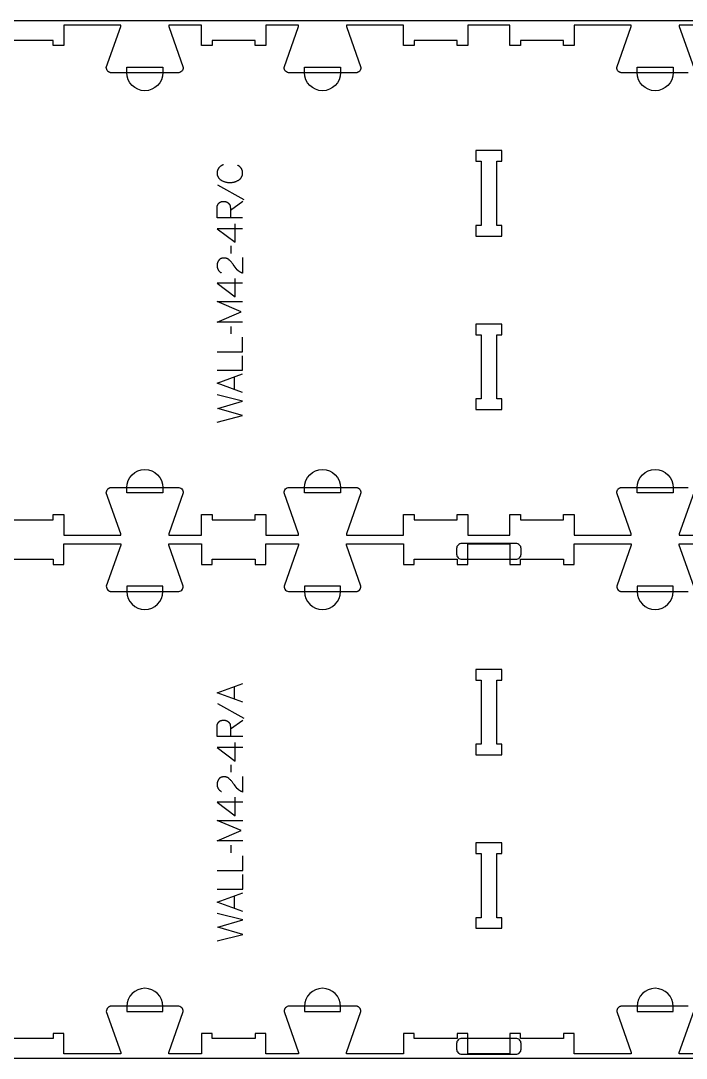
# Model space of a CAD drawing. Extents: x 0 to 4485, y 0 to 10771.
# Drawn here: x 1656 to 2439, y 4349 to 5569 of the extents above; entities that cross this region are included whole.
import ezdxf

# ---------------------------------------------------------------- set-up
doc = ezdxf.new("R2010")
doc.units = 0
for name, color, linetype in [('0_SHEET_SPRUCEPLY_2440X122', 1, 'CONTINUOUS'), ('1_ANYTOOL_1MMDEEP_LABELS_S', 2, 'CONTINUOUS'), ('3_ANYTOOL_CUTTHROUGH_INSID', 4, 'CONTINUOUS'), ('4_ANYTOOL_CUTTHROUGH_OUTSI', 5, 'CONTINUOUS'), ('5_ANYTOOL_HALF_MILL_9MM_IN', 3, 'CONTINUOUS')]:
    doc.layers.add(name, color=color, linetype=linetype)

msp = doc.modelspace()

# ---------------------------------------------------------------- linework, layer by layer
at = {"layer": '0_SHEET_SPRUCEPLY_2440X122'}
msp.add_lwpolyline([(371.7, 5569.4), (371.7, 4349.4), (2811.7, 4349.4), (2811.7, 5569.4)], close=True, dxfattribs=at)
at = {"layer": '1_ANYTOOL_1MMDEEP_LABELS_S', "color": 2}
for points in [[(1894.7, 5400.2), (1894.3, 5400), (1893.9, 5399.9), (1893.6, 5399.7), (1893.2, 5399.5), (1892.8, 5399.3), (1892.5, 5399.1), (1892.1, 5398.9), (1891.8, 5398.6), (1891.4, 5398.4), (1891.1, 5398.1), (1890.8, 5397.9), (1890.5, 5397.6), (1890.2, 5397.3), (1889.9, 5397.1), (1889.6, 5396.8), (1889.4, 5396.4), (1889.2, 5396.3), (1889.1, 5396.1), (1889, 5396), (1888.9, 5395.8), (1888.8, 5395.6), (1888.6, 5395.5), (1888.5, 5395.3), (1888.4, 5395.1), (1888.3, 5394.9), (1888.2, 5394.8), (1888.2, 5394.6), (1888.1, 5394.4), (1888, 5394.2), (1887.9, 5394), (1887.8, 5393.9), (1887.8, 5393.7), (1887.7, 5393.5), (1887.7, 5393.3), (1887.6, 5393.1), (1887.5, 5392.9), (1887.5, 5392.7), (1887.5, 5392.5), (1887.4, 5392.3), (1887.4, 5392.1), (1887.3, 5391.9), (1887.3, 5391.6), (1887.3, 5391.4), (1887.3, 5391.2), (1887.3, 5391), (1887.3, 5390.8), (1887.2, 5390.6), (1887.2, 5390.3), (1887.3, 5390), (1887.3, 5389.7), (1887.3, 5389.3), (1887.3, 5389), (1887.4, 5388.7), (1887.4, 5388.4), (1887.5, 5388), (1887.5, 5387.7), (1887.6, 5387.4), (1887.7, 5387.1), (1887.8, 5386.9), (1887.9, 5386.6), (1888, 5386.3), (1888.1, 5386.2), (1888.1, 5386), (1888.2, 5385.9), (1888.3, 5385.8), (1888.3, 5385.6), (1888.4, 5385.5), (1888.5, 5385.4), (1888.6, 5385.2), (1888.6, 5385.1), (1888.7, 5385), (1888.8, 5384.9), (1888.9, 5384.7), (1889, 5384.6), (1889.1, 5384.5), (1889.3, 5384.3), (1889.5, 5384), (1889.7, 5383.8), (1889.9, 5383.6), (1890.1, 5383.4), (1890.3, 5383.1), (1890.6, 5382.9), (1890.8, 5382.7), (1891.1, 5382.6), (1891.4, 5382.4), (1891.6, 5382.2), (1891.9, 5382), (1892.5, 5381.7), (1893.1, 5381.3), (1893.7, 5381), (1894.3, 5380.8), (1895, 5380.5), (1895.6, 5380.3), (1896.2, 5380.1), (1896.9, 5379.9), (1897.5, 5379.7), (1898.2, 5379.6), (1898.8, 5379.5), (1899.5, 5379.4), (1900.2, 5379.3), (1900.9, 5379.2), (1901.5, 5379.2), (1902.2, 5379.2), (1902.9, 5379.2), (1903.6, 5379.2), (1904.3, 5379.3), (1905, 5379.4), (1905.7, 5379.5), (1906.3, 5379.6), (1907, 5379.7), (1907.3, 5379.8), (1907.6, 5379.9), (1908, 5380), (1908.3, 5380.1), (1908.6, 5380.2), (1908.9, 5380.3), (1909.2, 5380.4), (1909.5, 5380.5), (1910.1, 5380.8), (1910.8, 5381.1), (1911.4, 5381.4), (1912, 5381.7), (1912.6, 5382), (1912.8, 5382.2), (1913.1, 5382.4), (1913.4, 5382.6), (1913.7, 5382.8), (1913.9, 5383), (1914.1, 5383.2), (1914.4, 5383.4), (1914.6, 5383.7), (1914.8, 5383.9), (1915, 5384.1), (1915.2, 5384.4), (1915.3, 5384.5), (1915.4, 5384.6), (1915.5, 5384.7), (1915.6, 5384.8), (1915.7, 5385), (1915.8, 5385.1), (1915.8, 5385.2), (1915.9, 5385.4), (1916, 5385.5), (1916.1, 5385.6), (1916.1, 5385.8), (1916.2, 5385.9), (1916.3, 5386.2), (1916.5, 5386.5), (1916.6, 5386.8), (1916.7, 5387), (1916.8, 5387.4), (1916.9, 5387.7), (1917, 5388), (1917, 5388.3), (1917.1, 5388.6), (1917.1, 5388.9), (1917.2, 5389.3), (1917.2, 5389.6), (1917.2, 5390), (1917.2, 5390.3), (1917.2, 5390.7), (1917.2, 5391.1), (1917.2, 5391.4), (1917.2, 5391.6), (1917.2, 5391.8), (1917.2, 5392), (1917.1, 5392.2), (1917.1, 5392.3), (1917.1, 5392.5), (1917.1, 5392.7), (1917, 5392.9), (1917, 5393), (1916.9, 5393.2), (1916.9, 5393.4), (1916.8, 5393.5), (1916.8, 5393.7), (1916.7, 5393.9), (1916.7, 5394), (1916.6, 5394.2), (1916.5, 5394.3), (1916.5, 5394.5), (1916.4, 5394.6), (1916.3, 5394.8), (1916.3, 5394.9), (1916.2, 5395.1), (1916.1, 5395.2), (1916, 5395.4), (1915.9, 5395.5), (1915.8, 5395.6), (1915.7, 5395.8), (1915.6, 5395.9), (1915.4, 5396.2), (1915.2, 5396.4), (1915, 5396.7), (1914.7, 5396.9), (1914.5, 5397.2), (1914.3, 5397.4), (1914, 5397.7), (1913.8, 5397.9), (1913.5, 5398.1), (1913.2, 5398.3), (1912.9, 5398.5), (1912.6, 5398.7), (1912.3, 5398.9), (1912, 5399.1), (1911.7, 5399.3), (1911.4, 5399.5)], [(1887.7, 5376.6), (1918.5, 5359.4)], [(1917.2, 5337.6), (1887.2, 5337.6), (1887.2, 5349), (1887.3, 5349.5), (1887.3, 5349.9), (1887.3, 5350.2), (1887.3, 5350.4), (1887.3, 5350.6), (1887.4, 5350.8), (1887.4, 5351.1), (1887.4, 5351.3), (1887.5, 5351.5), (1887.5, 5351.7), (1887.6, 5351.9), (1887.6, 5352.1), (1887.7, 5352.3), (1887.7, 5352.5), (1887.8, 5352.7), (1887.9, 5352.8), (1887.9, 5353), (1888, 5353.2), (1888.1, 5353.4), (1888.2, 5353.5), (1888.3, 5353.7), (1888.3, 5353.8), (1888.4, 5354), (1888.5, 5354.1), (1888.6, 5354.3), (1888.7, 5354.4), (1888.9, 5354.6), (1889, 5354.7), (1889.1, 5354.8), (1889.2, 5355), (1889.3, 5355.1), (1889.5, 5355.2), (1889.6, 5355.3), (1889.7, 5355.4), (1889.9, 5355.5), (1890, 5355.6), (1890.2, 5355.7), (1890.3, 5355.8), (1890.5, 5355.9), (1890.6, 5356), (1890.8, 5356.1), (1891, 5356.2), (1891.1, 5356.2), (1891.3, 5356.3), (1891.5, 5356.4), (1891.7, 5356.5), (1891.8, 5356.5), (1892, 5356.6), (1892.2, 5356.6), (1892.4, 5356.7), (1892.6, 5356.7), (1892.8, 5356.8), (1893, 5356.8), (1893.3, 5356.8), (1893.5, 5356.9), (1893.7, 5356.9), (1893.9, 5356.9), (1894.1, 5356.9), (1894.6, 5356.9), (1895.1, 5357), (1895.3, 5356.9), (1895.4, 5356.9), (1895.6, 5356.9), (1895.8, 5356.9), (1896, 5356.9), (1896.1, 5356.9), (1896.3, 5356.9), (1896.5, 5356.8), (1896.6, 5356.8), (1896.8, 5356.8), (1897, 5356.7), (1897.1, 5356.7), (1897.3, 5356.7), (1897.5, 5356.6), (1897.6, 5356.6), (1897.8, 5356.5), (1898, 5356.4), (1898.1, 5356.4), (1898.3, 5356.3), (1898.4, 5356.3), (1898.6, 5356.2), (1898.8, 5356.1), (1898.9, 5356), (1899.1, 5356), (1899.2, 5355.9), (1899.4, 5355.8), (1899.5, 5355.7), (1899.7, 5355.6), (1899.8, 5355.5), (1900, 5355.4), (1900.1, 5355.3), (1900.3, 5355.2), (1900.4, 5355.1), (1900.6, 5354.9), (1900.7, 5354.8), (1900.8, 5354.7), (1901, 5354.6), (1901.1, 5354.5), (1901.2, 5354.3), (1901.3, 5354.2), (1901.4, 5354.1), (1901.5, 5353.9), (1901.6, 5353.8), (1901.7, 5353.7), (1901.8, 5353.5), (1901.9, 5353.4), (1902, 5353.2), (1902.1, 5353.1), (1902.1, 5352.9), (1902.2, 5352.8), (1902.3, 5352.6), (1902.3, 5352.5), (1902.4, 5352.3), (1902.4, 5352.1), (1902.5, 5352), (1902.5, 5351.8), (1902.6, 5351.6), (1902.6, 5351.5), (1902.6, 5351.3), (1902.7, 5351.1), (1902.7, 5350.9), (1902.7, 5350.8), (1902.7, 5350.6), (1902.8, 5348.7), (1902.8, 5346.6), (1902.8, 5337.7)], [(1902.8, 5346.6), (1917.3, 5357.1)], [(1917.2, 5324.9), (1887.2, 5324.9), (1908.6, 5308.9)], [(1908.6, 5308.9), (1908.6, 5330.6)], [(1903.4, 5304.6), (1903.4, 5295.8)], [(1917.2, 5290.9), (1917.2, 5272.6), (1916.7, 5272.7), (1916.5, 5272.8), (1916.3, 5272.9), (1916, 5273), (1915.8, 5273), (1915.6, 5273.1), (1915.4, 5273.2), (1915.2, 5273.3), (1915, 5273.4), (1914.8, 5273.5), (1914.6, 5273.7), (1914.4, 5273.8), (1914.2, 5273.9), (1914, 5274), (1913.8, 5274.1), (1913.6, 5274.3), (1913.4, 5274.4), (1913.2, 5274.5), (1913, 5274.7), (1912.8, 5274.8), (1912.7, 5275), (1912.5, 5275.1), (1912.3, 5275.3), (1912.1, 5275.4), (1912, 5275.6), (1911.8, 5275.7), (1911.6, 5275.9), (1911.5, 5276.1), (1911.3, 5276.3), (1911, 5276.6), (1909.8, 5278.1), (1908.6, 5279.6), (1907.4, 5281.1), (1906.3, 5282.6), (1905.8, 5283.4), (1905.2, 5284.1), (1904.6, 5284.8), (1904, 5285.5), (1903.4, 5286.2), (1902.8, 5286.8), (1902.2, 5287.4), (1901.6, 5288), (1901.4, 5288.2), (1901.3, 5288.3), (1901.1, 5288.5), (1901, 5288.6), (1900.8, 5288.7), (1900.6, 5288.8), (1900.5, 5289), (1900.3, 5289.1), (1900.1, 5289.2), (1899.9, 5289.3), (1899.8, 5289.4), (1899.6, 5289.5), (1899.4, 5289.6), (1899.2, 5289.6), (1899, 5289.7), (1898.8, 5289.8), (1898.6, 5289.9), (1898.4, 5289.9), (1898.2, 5290), (1898, 5290.1), (1897.8, 5290.1), (1897.6, 5290.2), (1897.4, 5290.2), (1897.2, 5290.2), (1897, 5290.3), (1896.8, 5290.3), (1896.6, 5290.3), (1896.4, 5290.4), (1896.1, 5290.4), (1895.9, 5290.4), (1895.7, 5290.4), (1895.5, 5290.4), (1895.2, 5290.4), (1895, 5290.4), (1894.7, 5290.4), (1894.5, 5290.4), (1894.3, 5290.3), (1894, 5290.3), (1893.8, 5290.3), (1893.6, 5290.2), (1893.4, 5290.2), (1893.1, 5290.1), (1892.9, 5290.1), (1892.7, 5290), (1892.5, 5290), (1892.3, 5289.9), (1892.1, 5289.8), (1891.9, 5289.8), (1891.7, 5289.7), (1891.6, 5289.6), (1891.4, 5289.5), (1891.2, 5289.4), (1891, 5289.3), (1890.8, 5289.2), (1890.7, 5289.1), (1890.5, 5289), (1890.4, 5288.9), (1890.2, 5288.7), (1890, 5288.6), (1889.9, 5288.5), (1889.8, 5288.3), (1889.6, 5288.2), (1889.5, 5288), (1889.3, 5287.9), (1889.2, 5287.7), (1889.1, 5287.5), (1889, 5287.4), (1888.9, 5287.2), (1888.7, 5287), (1888.6, 5286.9), (1888.5, 5286.7), (1888.4, 5286.5), (1888.3, 5286.3), (1888.2, 5286.2), (1888.1, 5286), (1888.1, 5285.8), (1888, 5285.6), (1887.9, 5285.4), (1887.8, 5285.2), (1887.8, 5285), (1887.7, 5284.8), (1887.6, 5284.6), (1887.6, 5284.4), (1887.5, 5284.2), (1887.5, 5284), (1887.5, 5283.8), (1887.4, 5283.5), (1887.4, 5283.3), (1887.3, 5283.1), (1887.3, 5282.9), (1887.3, 5282.7), (1887.3, 5282.4), (1887.3, 5282.2), (1887.3, 5282), (1887.2, 5281.5), (1887.3, 5281.1), (1887.3, 5280.8), (1887.3, 5280.4), (1887.3, 5280.1), (1887.4, 5279.7), (1887.4, 5279.4), (1887.5, 5279.1), (1887.6, 5278.7), (1887.6, 5278.4), (1887.7, 5278.3), (1887.7, 5278.1), (1887.8, 5278), (1887.8, 5277.8), (1887.9, 5277.7), (1888, 5277.5), (1888, 5277.4), (1888.1, 5277.2), (1888.2, 5277.1), (1888.2, 5276.9), (1888.3, 5276.8), (1888.4, 5276.7), (1888.4, 5276.5), (1888.5, 5276.4), (1888.6, 5276.3), (1888.7, 5276.1), (1888.8, 5276), (1888.9, 5275.9), (1889, 5275.8), (1889, 5275.6), (1889.1, 5275.5), (1889.2, 5275.4), (1889.3, 5275.3), (1889.4, 5275.2), (1889.5, 5275), (1889.7, 5274.9), (1889.8, 5274.8), (1889.9, 5274.7), (1890, 5274.6), (1890.1, 5274.5), (1890.2, 5274.4), (1890.4, 5274.3), (1890.6, 5274.1), (1890.9, 5273.9), (1891.2, 5273.7), (1891.4, 5273.5), (1891.7, 5273.3), (1892, 5273.2), (1892.3, 5273)], [(1917.2, 5260.7), (1887.2, 5260.7), (1908.6, 5244.7)], [(1908.6, 5244.7), (1908.6, 5266.4)], [(1917.2, 5215.1), (1887.2, 5215.1), (1915.6, 5227.1), (1887.4, 5239.1), (1917.2, 5239.1)], [(1903.4, 5210), (1903.4, 5201.2)], [(1887.2, 5180.2), (1917.2, 5180.2), (1917.2, 5197.3)], [(1887.2, 5158.4), (1917.2, 5158.4), (1917.2, 5175.5)], [(1917.2, 5132.2), (1887.2, 5143.1), (1917.2, 5154.1)], [(1907.7, 5135.6), (1907.7, 5150.6)], [(1887.2, 5097.5), (1917.2, 5105.2), (1888.1, 5113.6), (1917.2, 5122.1), (1887.2, 5129.6)], [(1917.3, 4768.3), (1887.3, 4779.2), (1917.3, 4790.2)], [(1907.7, 4771.7), (1907.7, 4786.7)], [(1887.7, 4766.6), (1918.5, 4749.4)], [(1917.3, 4727.6), (1887.3, 4727.6), (1887.3, 4739), (1887.3, 4739.4), (1887.3, 4739.9), (1887.3, 4740.2), (1887.3, 4740.4), (1887.4, 4740.6), (1887.4, 4740.8), (1887.4, 4741), (1887.5, 4741.3), (1887.5, 4741.5), (1887.5, 4741.7), (1887.6, 4741.9), (1887.6, 4742.1), (1887.7, 4742.3), (1887.8, 4742.4), (1887.8, 4742.6), (1887.9, 4742.8), (1888, 4743), (1888, 4743.2), (1888.1, 4743.3), (1888.2, 4743.5), (1888.3, 4743.7), (1888.4, 4743.8), (1888.5, 4744), (1888.6, 4744.1), (1888.7, 4744.3), (1888.8, 4744.4), (1888.9, 4744.5), (1889, 4744.7), (1889.1, 4744.8), (1889.2, 4744.9), (1889.4, 4745.1), (1889.5, 4745.2), (1889.6, 4745.3), (1889.7, 4745.4), (1889.9, 4745.5), (1890, 4745.6), (1890.2, 4745.7), (1890.3, 4745.8), (1890.5, 4745.9), (1890.6, 4746), (1890.8, 4746.1), (1891, 4746.2), (1891.1, 4746.2), (1891.3, 4746.3), (1891.5, 4746.4), (1891.7, 4746.4), (1891.9, 4746.5), (1892.1, 4746.5), (1892.2, 4746.6), (1892.4, 4746.6), (1892.6, 4746.7), (1892.9, 4746.7), (1893.1, 4746.8), (1893.3, 4746.8), (1893.5, 4746.8), (1893.7, 4746.9), (1893.9, 4746.9), (1894.2, 4746.9), (1894.6, 4746.9), (1895.1, 4746.9), (1895.3, 4746.9), (1895.5, 4746.9), (1895.6, 4746.9), (1895.8, 4746.9), (1896, 4746.9), (1896.2, 4746.9), (1896.3, 4746.8), (1896.5, 4746.8), (1896.7, 4746.8), (1896.8, 4746.8), (1897, 4746.7), (1897.2, 4746.7), (1897.3, 4746.6), (1897.5, 4746.6), (1897.7, 4746.5), (1897.8, 4746.5), (1898, 4746.4), (1898.1, 4746.4), (1898.3, 4746.3), (1898.5, 4746.2), (1898.6, 4746.2), (1898.8, 4746.1), (1898.9, 4746), (1899.1, 4745.9), (1899.2, 4745.8), (1899.4, 4745.8), (1899.5, 4745.7), (1899.7, 4745.6), (1899.8, 4745.5), (1900, 4745.4), (1900.1, 4745.3), (1900.3, 4745.2), (1900.4, 4745), (1900.6, 4744.9), (1900.7, 4744.8), (1900.8, 4744.7), (1901, 4744.6), (1901.1, 4744.4), (1901.2, 4744.3), (1901.3, 4744.2), (1901.4, 4744.1), (1901.5, 4743.9), (1901.6, 4743.8), (1901.7, 4743.6), (1901.8, 4743.5), (1901.9, 4743.4), (1902, 4743.2), (1902.1, 4743.1), (1902.2, 4742.9), (1902.2, 4742.8), (1902.3, 4742.6), (1902.4, 4742.5), (1902.4, 4742.3), (1902.5, 4742.1), (1902.5, 4742), (1902.6, 4741.8), (1902.6, 4741.6), (1902.6, 4741.5), (1902.7, 4741.3), (1902.7, 4741.1), (1902.7, 4740.9), (1902.7, 4740.7), (1902.7, 4740.6), (1902.8, 4738.6), (1902.8, 4736.6), (1902.8, 4727.6)], [(1902.8, 4736.6), (1917.3, 4747.1)], [(1917.3, 4714.8), (1887.2, 4714.9), (1908.6, 4698.8)], [(1908.6, 4698.8), (1908.6, 4720.6)], [(1903.4, 4694.6), (1903.5, 4685.8)], [(1917.2, 4680.8), (1917.2, 4662.5), (1916.7, 4662.7), (1916.5, 4662.8), (1916.3, 4662.9), (1916.1, 4662.9), (1915.8, 4663), (1915.6, 4663.1), (1915.4, 4663.2), (1915.2, 4663.3), (1915, 4663.4), (1914.8, 4663.5), (1914.6, 4663.6), (1914.4, 4663.7), (1914.2, 4663.9), (1914, 4664), (1913.8, 4664.1), (1913.6, 4664.2), (1913.4, 4664.4), (1913.2, 4664.5), (1913.1, 4664.6), (1912.9, 4664.8), (1912.7, 4664.9), (1912.5, 4665.1), (1912.3, 4665.2), (1912.2, 4665.4), (1912, 4665.6), (1911.8, 4665.7), (1911.7, 4665.9), (1911.5, 4666.1), (1911.3, 4666.2), (1911, 4666.6), (1909.8, 4668.1), (1908.6, 4669.6), (1907.5, 4671.1), (1906.3, 4672.6), (1905.8, 4673.3), (1905.2, 4674.1), (1904.6, 4674.8), (1904, 4675.5), (1903.5, 4676.1), (1902.9, 4676.8), (1902.2, 4677.4), (1901.6, 4678), (1901.5, 4678.2), (1901.3, 4678.3), (1901.1, 4678.4), (1901, 4678.6), (1900.8, 4678.7), (1900.7, 4678.8), (1900.5, 4678.9), (1900.3, 4679), (1900.1, 4679.2), (1900, 4679.3), (1899.8, 4679.4), (1899.6, 4679.5), (1899.4, 4679.5), (1899.2, 4679.6), (1899, 4679.7), (1898.8, 4679.8), (1898.7, 4679.9), (1898.5, 4679.9), (1898.3, 4680), (1898.1, 4680), (1897.9, 4680.1), (1897.7, 4680.1), (1897.5, 4680.2), (1897.2, 4680.2), (1897, 4680.3), (1896.8, 4680.3), (1896.6, 4680.3), (1896.4, 4680.3), (1896.2, 4680.4), (1895.9, 4680.4), (1895.7, 4680.4), (1895.5, 4680.4), (1895.2, 4680.4), (1895, 4680.4), (1894.8, 4680.4), (1894.5, 4680.3), (1894.3, 4680.3), (1894.1, 4680.3), (1893.8, 4680.3), (1893.6, 4680.2), (1893.4, 4680.2), (1893.2, 4680.1), (1893, 4680.1), (1892.7, 4680), (1892.5, 4680), (1892.3, 4679.9), (1892.1, 4679.8), (1891.9, 4679.7), (1891.8, 4679.7), (1891.6, 4679.6), (1891.4, 4679.5), (1891.2, 4679.4), (1891, 4679.3), (1890.9, 4679.2), (1890.7, 4679.1), (1890.5, 4679), (1890.4, 4678.8), (1890.2, 4678.7), (1890.1, 4678.6), (1889.9, 4678.4), (1889.8, 4678.3), (1889.6, 4678.1), (1889.5, 4678), (1889.4, 4677.8), (1889.2, 4677.7), (1889.1, 4677.5), (1889, 4677.4), (1888.9, 4677.2), (1888.8, 4677), (1888.7, 4676.8), (1888.5, 4676.7), (1888.4, 4676.5), (1888.4, 4676.3), (1888.3, 4676.1), (1888.2, 4675.9), (1888.1, 4675.8), (1888, 4675.6), (1887.9, 4675.4), (1887.9, 4675.2), (1887.8, 4675), (1887.7, 4674.8), (1887.7, 4674.6), (1887.6, 4674.4), (1887.6, 4674.2), (1887.5, 4674), (1887.5, 4673.7), (1887.4, 4673.5), (1887.4, 4673.3), (1887.4, 4673.1), (1887.3, 4672.9), (1887.3, 4672.6), (1887.3, 4672.4), (1887.3, 4672.2), (1887.3, 4671.9), (1887.3, 4671.5), (1887.3, 4671.1), (1887.3, 4670.7), (1887.3, 4670.4), (1887.3, 4670), (1887.4, 4669.7), (1887.4, 4669.4), (1887.5, 4669), (1887.6, 4668.7), (1887.7, 4668.4), (1887.7, 4668.2), (1887.8, 4668.1), (1887.8, 4667.9), (1887.9, 4667.8), (1887.9, 4667.6), (1888, 4667.5), (1888, 4667.3), (1888.1, 4667.2), (1888.2, 4667.1), (1888.2, 4666.9), (1888.3, 4666.8), (1888.4, 4666.6), (1888.5, 4666.5), (1888.5, 4666.4), (1888.6, 4666.2), (1888.7, 4666.1), (1888.8, 4666), (1888.9, 4665.9), (1889, 4665.7), (1889.1, 4665.6), (1889.2, 4665.5), (1889.3, 4665.4), (1889.4, 4665.3), (1889.5, 4665.1), (1889.6, 4665), (1889.7, 4664.9), (1889.8, 4664.8), (1889.9, 4664.7), (1890, 4664.6), (1890.1, 4664.5), (1890.3, 4664.4), (1890.4, 4664.3), (1890.6, 4664.1), (1890.9, 4663.9), (1891.2, 4663.7), (1891.5, 4663.5), (1891.7, 4663.3), (1892.1, 4663.1), (1892.4, 4663)], [(1917.3, 4650.6), (1887.2, 4650.7), (1908.6, 4634.6)], [(1908.6, 4634.6), (1908.6, 4656.4)], [(1917.3, 4605.1), (1887.3, 4605.1), (1915.6, 4617.1), (1887.4, 4629.1), (1917.3, 4629.1)], [(1903.4, 4599.9), (1903.5, 4591.1)], [(1887.3, 4570.2), (1917.3, 4570.2), (1917.3, 4587.3)], [(1887.3, 4548.4), (1917.3, 4548.4), (1917.3, 4565.5)], [(1917.3, 4522.1), (1887.3, 4533), (1917.3, 4544.1)], [(1907.7, 4525.6), (1907.7, 4540.5)], [(1887.3, 4487.4), (1917.3, 4495.1), (1888.2, 4503.6), (1917.3, 4512.1), (1887.3, 4519.6)]]:
    msp.add_lwpolyline(points, dxfattribs=at)
at = {"layer": '3_ANYTOOL_CUTTHROUGH_INSID', "color": 4}
for points in [[(2221.7, 5416.7), (2191.5, 5416.7), (2191.5, 5404.2), (2197.5, 5404.2), (2197.5, 5328.7), (2191.5, 5328.7), (2191.5, 5316.2), (2222, 5316.2), (2222, 5328.7), (2216, 5328.7), (2216, 5404.2), (2222, 5404.2), (2222, 5416.7)], [(2191.7, 5112.2), (2222, 5112.2), (2222, 5124.7), (2216, 5124.7), (2216, 5200.2), (2222, 5200.2), (2222, 5212.7), (2191.5, 5212.7), (2191.5, 5200.2), (2197.5, 5200.2), (2197.5, 5124.7), (2191.5, 5124.7), (2191.5, 5112.2)], [(2191.5, 4806.4), (2191.5, 4794.2), (2197.5, 4794.2), (2197.5, 4718.7), (2191.5, 4718.7), (2191.5, 4706.2), (2222, 4706.2), (2222, 4718.7), (2216, 4718.7), (2216, 4794.2), (2222, 4794.2), (2222, 4806.7), (2191.5, 4806.7)], [(2222, 4502.4), (2222, 4514.7), (2216, 4514.7), (2216, 4590.2), (2222, 4590.2), (2222, 4602.7), (2191.5, 4602.7), (2191.5, 4590.2), (2197.5, 4590.2), (2197.5, 4514.7), (2191.5, 4514.7), (2191.5, 4502.2), (2222, 4502.2)]]:
    msp.add_lwpolyline(points, close=True, dxfattribs=at)
at = {"layer": '4_ANYTOOL_CUTTHROUGH_OUTSI', "color": 5}
for points in [[(2441.2, 5508.2), (2363.2, 5508.2), (2363.1, 5508.2), (2362.9, 5508.2), (2362.8, 5508.2), (2362.6, 5508.2), (2362.5, 5508.2), (2362.3, 5508.2), (2362.2, 5508.3), (2362, 5508.3), (2361.9, 5508.3), (2361.7, 5508.4), (2361.6, 5508.4), (2361.4, 5508.4), (2361.3, 5508.5), (2361.1, 5508.5), (2361, 5508.6), (2360.9, 5508.6), (2360.7, 5508.7), (2360.6, 5508.8), (2360.4, 5508.8), (2360.3, 5508.9), (2360.2, 5509), (2360, 5509.1), (2359.9, 5509.1), (2359.8, 5509.2), (2359.6, 5509.3), (2359.5, 5509.4), (2359.4, 5509.5), (2359.3, 5509.6), (2359.2, 5509.7), (2359, 5509.8), (2358.9, 5509.9), (2358.8, 5510, -0.198912), (2357, 5514.4), (2357, 5514.5), (2357, 5514.5), (2373.9, 5562.8), (2373.9, 5562.8, 0.061485), (2374.1, 5564.2), (2356.7, 5564.2), (2307, 5564.2), (2307, 5540.2), (2294.5, 5540.2), (2294.5, 5546.2), (2244, 5546.2), (2244, 5540.2), (2231.5, 5540.2), (2231.5, 5564.2), (2182, 5564.2), (2182, 5540.2), (2169.5, 5540.2), (2169.5, 5546.2), (2119, 5546.2), (2119, 5540.2), (2106.5, 5540.2), (2106.5, 5564.2), (2056.7, 5564.2), (2039.3, 5564.2), (2039.3, 5564.2, 0.061485), (2039.5, 5562.8), (2056.4, 5514.5), (2056.4, 5514.5), (2056.4, 5514.4), (2056.4, 5514.4, -0.198912), (2054.6, 5510), (2054.5, 5509.9), (2054.4, 5509.8), (2054.2, 5509.7), (2054.1, 5509.6), (2054, 5509.5), (2053.9, 5509.4), (2053.8, 5509.3), (2053.6, 5509.2), (2053.5, 5509.1), (2053.4, 5509.1), (2053.2, 5509), (2053.1, 5508.9), (2053, 5508.8), (2052.8, 5508.8), (2052.7, 5508.7), (2052.5, 5508.6), (2052.4, 5508.6), (2052.3, 5508.5), (2052.1, 5508.5), (2052, 5508.4), (2051.8, 5508.4), (2051.7, 5508.4), (2051.5, 5508.3), (2051.4, 5508.3), (2051.2, 5508.3), (2051.1, 5508.2), (2050.9, 5508.2), (2050.8, 5508.2), (2050.6, 5508.2), (2050.5, 5508.2), (2050.3, 5508.2), (2050.2, 5508.2), (1972.2, 5508.2, -0.414214), (1965.9, 5514.4), (1965.9, 5514.5), (1965.9, 5514.5), (1982.8, 5562.8), (1982.8, 5562.8, 0.061485), (1983.1, 5564.2), (1944.5, 5564.2), (1944.5, 5540.2), (1932, 5540.2), (1932, 5546.2), (1881.5, 5546.2), (1881.5, 5540.2), (1869, 5540.2), (1869, 5564.2), (1830.4, 5564.2), (1830.4, 5564.2, 0.061485), (1830.6, 5562.8), (1847.5, 5514.5), (1847.5, 5514.5), (1847.5, 5514.4), (1847.5, 5514.4, -0.414214), (1841.2, 5508.2), (1763.2, 5508.2), (1763.1, 5508.2), (1762.9, 5508.2), (1762.8, 5508.2), (1762.6, 5508.2), (1762.5, 5508.2), (1762.3, 5508.2), (1762.2, 5508.3), (1762, 5508.3), (1761.9, 5508.3), (1761.7, 5508.4), (1761.6, 5508.4), (1761.4, 5508.4), (1761.3, 5508.5), (1761.1, 5508.5), (1761, 5508.6), (1760.9, 5508.6), (1760.7, 5508.7), (1760.6, 5508.8), (1760.4, 5508.8), (1760.3, 5508.9), (1760.2, 5509), (1760, 5509.1), (1759.9, 5509.1), (1759.8, 5509.2), (1759.6, 5509.3), (1759.5, 5509.4), (1759.4, 5509.5), (1759.3, 5509.6), (1759.2, 5509.7), (1759, 5509.8), (1758.9, 5509.9), (1758.8, 5510, -0.198912), (1757, 5514.4), (1757, 5514.5), (1757, 5514.5), (1773.9, 5562.8), (1773.9, 5562.8, 0.061485), (1774.1, 5564.2), (1756.7, 5564.2), (1707, 5564.2), (1707, 5540.2), (1694.5, 5540.2), (1694.5, 5546.2), (1644, 5546.2)], [(2469, 5564.2), (2430.4, 5564.2), (2430.4, 5564.2, 0.061485), (2430.6, 5562.8), (2447.5, 5514.5)], [(1644, 4982.7), (1694.5, 4982.7), (1694.5, 4988.7), (1707, 4988.7), (1707, 4964.7), (1774.1, 4964.7), (1774.1, 4964.7, 0.061485), (1773.9, 4966.1), (1757, 5014.3), (1757, 5014.4), (1757, 5014.4), (1757, 5014.4, -0.198912), (1758.8, 5018.8), (1758.9, 5018.9), (1759, 5019), (1759.2, 5019.1), (1759.3, 5019.2), (1759.4, 5019.3), (1759.5, 5019.4), (1759.6, 5019.5), (1759.8, 5019.6), (1759.9, 5019.7), (1760, 5019.8), (1760.2, 5019.9), (1760.3, 5019.9), (1760.4, 5020), (1760.6, 5020.1), (1760.7, 5020.1), (1760.9, 5020.2), (1761, 5020.3), (1761.1, 5020.3), (1761.3, 5020.4), (1761.4, 5020.4), (1761.6, 5020.4), (1761.7, 5020.5), (1761.9, 5020.5), (1762, 5020.6), (1762.2, 5020.6), (1762.3, 5020.6), (1762.5, 5020.6), (1762.6, 5020.6), (1762.8, 5020.7), (1762.9, 5020.7), (1763.1, 5020.7), (1763.2, 5020.7), (1841.2, 5020.7, -0.414214), (1847.5, 5014.4), (1847.5, 5014.4), (1847.5, 5014.3), (1830.6, 4966.1), (1830.6, 4966.1, 0.061485), (1830.4, 4964.7), (1869, 4964.7), (1869, 4988.7), (1881.5, 4988.7), (1881.5, 4982.7), (1932, 4982.7), (1932, 4988.7), (1944.5, 4988.7), (1944.5, 4988.4), (1944.5, 4964.7), (1983.1, 4964.7), (1983.1, 4964.7, 0.061485), (1982.8, 4966.1), (1965.9, 5014.3), (1965.9, 5014.4), (1965.9, 5014.4), (1965.9, 5014.4, -0.414214), (1972.2, 5020.7), (2050.2, 5020.7), (2050.3, 5020.7), (2050.5, 5020.7), (2050.6, 5020.7), (2050.8, 5020.6), (2050.9, 5020.6), (2051.1, 5020.6), (2051.2, 5020.6), (2051.4, 5020.6), (2051.5, 5020.5), (2051.7, 5020.5), (2051.8, 5020.4), (2052, 5020.4), (2052.1, 5020.4), (2052.3, 5020.3), (2052.4, 5020.3), (2052.5, 5020.2), (2052.7, 5020.1), (2052.8, 5020.1), (2053, 5020), (2053.1, 5019.9), (2053.2, 5019.9), (2053.4, 5019.8), (2053.5, 5019.7), (2053.6, 5019.6), (2053.8, 5019.5), (2053.9, 5019.4), (2054, 5019.3), (2054.1, 5019.2), (2054.2, 5019.1), (2054.4, 5019), (2054.5, 5018.9), (2054.6, 5018.8, -0.198912), (2056.4, 5014.4), (2056.4, 5014.4), (2056.4, 5014.3), (2039.5, 4966.1), (2039.5, 4966.1, 0.061485), (2039.3, 4964.7), (2106.5, 4964.7), (2106.5, 4988.7), (2119, 4988.7), (2119, 4982.7), (2169.5, 4982.7), (2169.5, 4988.7), (2182, 4988.7), (2182, 4964.7), (2231.5, 4964.7), (2231.5, 4988.7), (2231.7, 4988.7), (2244, 4988.7), (2244, 4982.7), (2294.5, 4982.7), (2294.5, 4988.7), (2307, 4988.7), (2307, 4964.7), (2374.1, 4964.7), (2374.1, 4964.7, 0.061485), (2373.9, 4966.1), (2357, 5014.3), (2357, 5014.4), (2357, 5014.4), (2357, 5014.4, -0.198912), (2358.8, 5018.8), (2358.9, 5018.9), (2359, 5019), (2359.2, 5019.1), (2359.3, 5019.2), (2359.4, 5019.3), (2359.5, 5019.4), (2359.6, 5019.5), (2359.8, 5019.6), (2359.9, 5019.7), (2360, 5019.8), (2360.2, 5019.9), (2360.3, 5019.9), (2360.4, 5020), (2360.6, 5020.1), (2360.7, 5020.1), (2360.9, 5020.2), (2361, 5020.3), (2361.1, 5020.3), (2361.3, 5020.4), (2361.4, 5020.4), (2361.6, 5020.4), (2361.7, 5020.5), (2361.9, 5020.5), (2362, 5020.6), (2362.2, 5020.6), (2362.3, 5020.6), (2362.5, 5020.6), (2362.6, 5020.6), (2362.8, 5020.7), (2362.9, 5020.7), (2363.1, 5020.7), (2363.2, 5020.7), (2441.2, 5020.7, -0.414214)], [(2447.5, 5014.3), (2430.6, 4966.1), (2430.6, 4966.1, 0.061485), (2430.4, 4964.7), (2469, 4964.7)], [(1644, 4936.2), (1694.5, 4936.2), (1694.5, 4930.2), (1707, 4930.2), (1707, 4954.2), (1774.1, 4954.2), (1774.1, 4954.2, -0.061485), (1773.9, 4952.8), (1757, 4904.5), (1757, 4904.5), (1757, 4904.4), (1757, 4904.4, 0.198912), (1758.8, 4900), (1758.9, 4899.9), (1759, 4899.8), (1759.2, 4899.7), (1759.3, 4899.6), (1759.4, 4899.5), (1759.5, 4899.4), (1759.6, 4899.3), (1759.8, 4899.2), (1759.9, 4899.1), (1760, 4899.1), (1760.2, 4899), (1760.3, 4898.9), (1760.4, 4898.8), (1760.6, 4898.8), (1760.7, 4898.7), (1760.9, 4898.6), (1761, 4898.6), (1761.1, 4898.5), (1761.3, 4898.5), (1761.4, 4898.4), (1761.6, 4898.4), (1761.7, 4898.4), (1761.9, 4898.3), (1762, 4898.3), (1762.2, 4898.3), (1762.3, 4898.2), (1762.5, 4898.2), (1762.6, 4898.2), (1762.8, 4898.2), (1762.9, 4898.2), (1763.1, 4898.2), (1763.2, 4898.2), (1841.2, 4898.2, 0.414214), (1847.5, 4904.4), (1847.5, 4904.5), (1847.5, 4904.5), (1830.6, 4952.8), (1830.6, 4952.8, -0.061485), (1830.4, 4954.2), (1869, 4954.2), (1869, 4930.2), (1881.2, 4930.2), (1881.5, 4930.2), (1881.5, 4936.2), (1932, 4936.2), (1932, 4930.2), (1944.5, 4930.2), (1944.5, 4954.2), (1983.1, 4954.2), (1983.1, 4954.2, -0.061485), (1982.8, 4952.8), (1965.9, 4904.5), (1965.9, 4904.5), (1965.9, 4904.4), (1965.9, 4904.4, 0.414214), (1972.2, 4898.2), (2050.2, 4898.2), (2050.3, 4898.2), (2050.5, 4898.2), (2050.6, 4898.2), (2050.8, 4898.2), (2050.9, 4898.2), (2051.1, 4898.2), (2051.2, 4898.3), (2051.4, 4898.3), (2051.5, 4898.3), (2051.7, 4898.4), (2051.8, 4898.4), (2052, 4898.4), (2052.1, 4898.5), (2052.3, 4898.5), (2052.4, 4898.6), (2052.5, 4898.6), (2052.7, 4898.7), (2052.8, 4898.8), (2053, 4898.8), (2053.1, 4898.9), (2053.2, 4899), (2053.4, 4899.1), (2053.5, 4899.1), (2053.6, 4899.2), (2053.8, 4899.3), (2053.9, 4899.4), (2054, 4899.5), (2054.1, 4899.6), (2054.2, 4899.7), (2054.4, 4899.8), (2054.5, 4899.9), (2054.6, 4900, 0.198912), (2056.4, 4904.4), (2056.4, 4904.5), (2056.4, 4904.5), (2039.5, 4952.8), (2039.5, 4952.8, -0.061485), (2039.3, 4954.2), (2106.5, 4954.2), (2106.5, 4930.2), (2119, 4930.2), (2119, 4936.2), (2169.5, 4936.2), (2169.5, 4930.2), (2182, 4930.2), (2182, 4954.2), (2231.5, 4954.2), (2231.5, 4930.2), (2231.7, 4930.2), (2244, 4930.2), (2244, 4936.2), (2294.5, 4936.2), (2294.5, 4930.2), (2307, 4930.2), (2307, 4954.2), (2374.1, 4954.2), (2374.1, 4954.2, -0.061485), (2373.9, 4952.8), (2357, 4904.5), (2357, 4904.5), (2357, 4904.4), (2357, 4904.4, 0.198912), (2358.8, 4900), (2358.9, 4899.9), (2359, 4899.8), (2359.2, 4899.7), (2359.3, 4899.6), (2359.4, 4899.5), (2359.5, 4899.4), (2359.6, 4899.3), (2359.8, 4899.2), (2359.9, 4899.1), (2360, 4899.1), (2360.2, 4899), (2360.3, 4898.9), (2360.4, 4898.8), (2360.6, 4898.8), (2360.7, 4898.7), (2360.9, 4898.6), (2361, 4898.6), (2361.1, 4898.5), (2361.3, 4898.5), (2361.4, 4898.4), (2361.6, 4898.4), (2361.7, 4898.4), (2361.9, 4898.3), (2362, 4898.3), (2362.2, 4898.3), (2362.3, 4898.2), (2362.5, 4898.2), (2362.6, 4898.2), (2362.8, 4898.2), (2362.9, 4898.2), (2363.1, 4898.2), (2363.2, 4898.2), (2441.2, 4898.2, 0.414214)], [(2447.5, 4904.5), (2430.6, 4952.8), (2430.6, 4952.8, -0.061485), (2430.4, 4954.2), (2469, 4954.2)], [(2441.2, 4410.7), (2363.2, 4410.7), (2363.1, 4410.7), (2362.9, 4410.7), (2362.8, 4410.7), (2362.6, 4410.6), (2362.5, 4410.6), (2362.3, 4410.6), (2362.2, 4410.6), (2362, 4410.6), (2361.9, 4410.5), (2361.7, 4410.5), (2361.6, 4410.4), (2361.4, 4410.4), (2361.3, 4410.4), (2361.1, 4410.3), (2361, 4410.3), (2360.9, 4410.2), (2360.7, 4410.1), (2360.6, 4410.1), (2360.4, 4410), (2360.3, 4409.9), (2360.2, 4409.9), (2360, 4409.8), (2359.9, 4409.7), (2359.8, 4409.6), (2359.6, 4409.5), (2359.5, 4409.4), (2359.4, 4409.3), (2359.3, 4409.2), (2359.2, 4409.1), (2359, 4409), (2358.9, 4408.9), (2358.8, 4408.8, 0.198912), (2357, 4404.4), (2357, 4404.4), (2357, 4404.3), (2373.9, 4356.1), (2373.9, 4356.1, -0.061485), (2374.1, 4354.7), (2356.7, 4354.7), (2307, 4354.7), (2307, 4378.7), (2294.5, 4378.7), (2294.5, 4372.7), (2244, 4372.7), (2244, 4378.7), (2231.5, 4378.7), (2231.5, 4354.7), (2182, 4354.7), (2182, 4378.7), (2169.5, 4378.7), (2169.5, 4372.7), (2119, 4372.7), (2119, 4378.7), (2106.5, 4378.7), (2106.5, 4354.7), (2039.3, 4354.7), (2039.3, 4354.7, -0.061485), (2039.5, 4356.1), (2056.4, 4404.3), (2056.4, 4404.4), (2056.4, 4404.4), (2056.4, 4404.4, 0.198912), (2054.6, 4408.8), (2054.5, 4408.9), (2054.4, 4409), (2054.2, 4409.1), (2054.1, 4409.2), (2054, 4409.3), (2053.9, 4409.4), (2053.8, 4409.5), (2053.6, 4409.6), (2053.5, 4409.7), (2053.4, 4409.8), (2053.2, 4409.9), (2053.1, 4409.9), (2053, 4410), (2052.8, 4410.1), (2052.7, 4410.1), (2052.5, 4410.2), (2052.4, 4410.3), (2052.3, 4410.3), (2052.1, 4410.4), (2052, 4410.4), (2051.8, 4410.4), (2051.7, 4410.5), (2051.5, 4410.5), (2051.4, 4410.6), (2051.2, 4410.6), (2051.1, 4410.6), (2050.9, 4410.6), (2050.8, 4410.6), (2050.6, 4410.7), (2050.5, 4410.7), (2050.3, 4410.7), (2050.2, 4410.7), (1972.2, 4410.7, 0.414214), (1965.9, 4404.4), (1965.9, 4404.4), (1965.9, 4404.3), (1982.8, 4356.1), (1982.8, 4356.1, -0.061485), (1983.1, 4354.7), (1944.5, 4354.7), (1944.5, 4378.7), (1932, 4378.7), (1932, 4372.7), (1881.5, 4372.7), (1881.5, 4378.7), (1869, 4378.7), (1869, 4354.7), (1830.4, 4354.7), (1830.4, 4354.7, -0.061485), (1830.6, 4356.1), (1847.5, 4404.3), (1847.5, 4404.4), (1847.5, 4404.4), (1847.5, 4404.4, 0.414214), (1841.2, 4410.7), (1763.2, 4410.7), (1763.1, 4410.7), (1762.9, 4410.7), (1762.8, 4410.7), (1762.6, 4410.6), (1762.5, 4410.6), (1762.3, 4410.6), (1762.2, 4410.6), (1762, 4410.6), (1761.9, 4410.5), (1761.7, 4410.5), (1761.6, 4410.4), (1761.4, 4410.4), (1761.3, 4410.4), (1761.1, 4410.3), (1761, 4410.3), (1760.9, 4410.2), (1760.7, 4410.1), (1760.6, 4410.1), (1760.4, 4410), (1760.3, 4409.9), (1760.2, 4409.9), (1760, 4409.8), (1759.9, 4409.7), (1759.8, 4409.6), (1759.6, 4409.5), (1759.5, 4409.4), (1759.4, 4409.3), (1759.3, 4409.2), (1759.2, 4409.1), (1759, 4409), (1758.9, 4408.9), (1758.8, 4408.8, 0.198912), (1757, 4404.4), (1757, 4404.4), (1757, 4404.3), (1773.9, 4356.1), (1773.9, 4356.1, -0.061485), (1774.1, 4354.7), (1756.7, 4354.7), (1707, 4354.7), (1707, 4378.7), (1694.5, 4378.7), (1694.5, 4372.7), (1644, 4372.7)], [(2469, 4354.7), (2430.4, 4354.7), (2430.4, 4354.7, -0.061485), (2430.6, 4356.1), (2447.5, 4404.3)]]:
    msp.add_lwpolyline(points, format="xyb", dxfattribs=at)
at = {"layer": '5_ANYTOOL_HALF_MILL_9MM_IN'}
for points in [[(1823.5, 5508.4, -1), (1781, 5508.4), (1781, 5508.7), (1781, 5514.7), (1823.5, 5514.7), (1823.5, 5508.7), (1823.5, 5508.4)], [(2032.4, 5508.4, -1), (1989.9, 5508.4), (1989.9, 5508.7), (1989.9, 5514.7), (2032.4, 5514.7), (2032.4, 5508.7), (2032.4, 5508.4)], [(2423.5, 5508.4, -1), (2381, 5508.4), (2381, 5508.7), (2381, 5514.7), (2423.5, 5514.7), (2423.5, 5508.7), (2423.5, 5508.4)], [(1781, 5020.4, -1), (1823.5, 5020.4), (1823.5, 5020.2), (1823.5, 5014.2), (1781, 5014.2), (1781, 5020.2), (1781, 5020.4)], [(1989.9, 5020.4, -1), (2032.4, 5020.4), (2032.4, 5020.2), (2032.4, 5014.2), (1989.9, 5014.2), (1989.9, 5020.2), (1989.9, 5020.4)], [(2381, 5020.4, -1), (2423.5, 5020.4), (2423.5, 5020.2), (2423.5, 5014.2), (2381, 5014.2), (2381, 5020.2), (2381, 5020.4)], [(2174.8, 4954.7, 0.414214), (2168.8, 4948.7), (2168.8, 4942.2, 0.414214), (2174.8, 4936.2), (2238.6, 4936.2, 0.414214), (2244.6, 4942.2), (2244.6, 4948.7, 0.414214), (2238.6, 4954.7)], [(1781, 4898.4, 1), (1823.5, 4898.4), (1823.5, 4898.7), (1823.5, 4904.7), (1781, 4904.7), (1781, 4898.7), (1781, 4898.4)], [(1989.9, 4898.4, 1), (2032.4, 4898.4), (2032.4, 4898.7), (2032.4, 4904.7), (1989.9, 4904.7), (1989.9, 4898.7), (1989.9, 4898.4)], [(2381, 4898.4, 1), (2423.5, 4898.4), (2423.5, 4898.7), (2423.5, 4904.7), (2381, 4904.7), (2381, 4898.7), (2381, 4898.4)], [(1823.5, 4410.4, 1), (1781, 4410.4), (1781, 4410.2), (1781, 4404.2), (1823.5, 4404.2), (1823.5, 4410.2), (1823.5, 4410.4)], [(2032.4, 4410.4, 1), (1989.9, 4410.4), (1989.9, 4410.2), (1989.9, 4404.2), (2032.4, 4404.2), (2032.4, 4410.2), (2032.4, 4410.4)], [(2423.5, 4410.4, 1), (2381, 4410.4), (2381, 4410.2), (2381, 4404.2), (2423.5, 4404.2), (2423.5, 4410.2), (2423.5, 4410.4)], [(2174.8, 4372.7, 0.414214), (2168.8, 4366.7), (2168.8, 4360.2, 0.414214), (2174.8, 4354.2), (2238.6, 4354.2, 0.414214), (2244.6, 4360.2), (2244.6, 4366.7, 0.414214), (2238.6, 4372.7)]]:
    msp.add_lwpolyline(points, format="xyb", close=True, dxfattribs=at)

doc.saveas('drawing.dxf')
